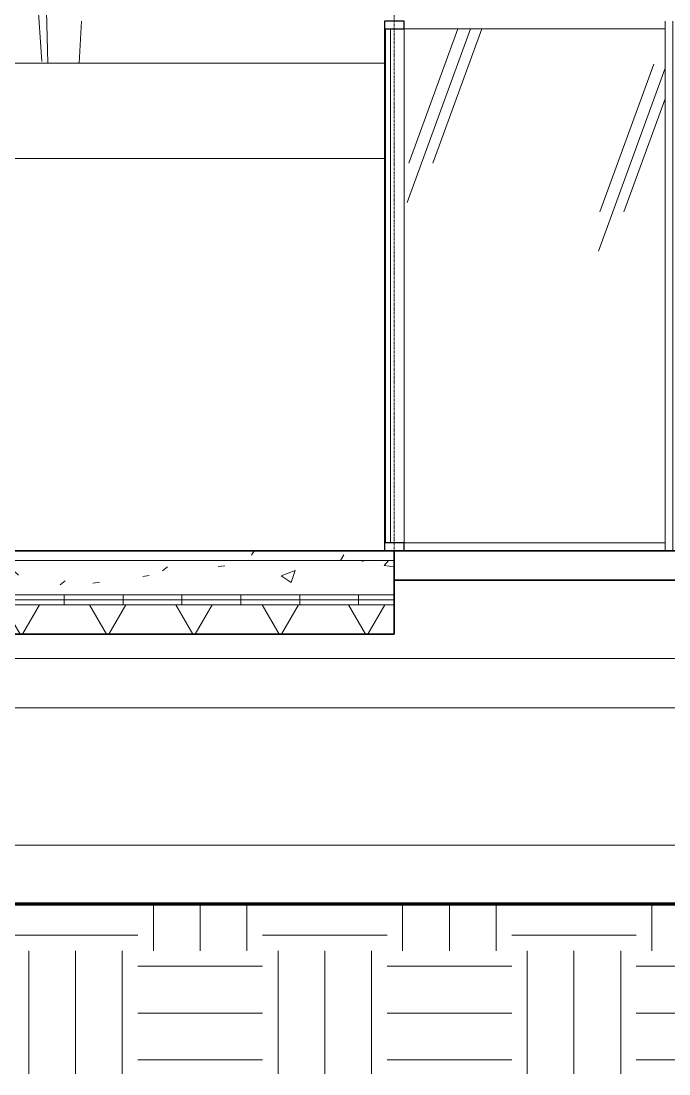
# Model space of a CAD drawing. Header units: millimetres. Extents: x -22400 to 100951, y -3625 to 17206.
# Drawn here: x 43604 to 46906, y -2667 to 2700 of the extents above; entities that cross this region are included whole.
import ezdxf

# ---------------------------------------------------------------- set-up
doc = ezdxf.new("R2010")
doc.units = ezdxf.units.MM
doc.linetypes.add('Dash - Tight', pattern=[4.5, 3, -1.5])
doc.linetypes.add('Grid Line', pattern=[22.225, 12.7, -3.175, 3.175, -3.175])
for name, color, linetype, lineweight in [('A-FLOR', 192, 'Continuous', 9), ('A-FLOR-LEVL', 51, 'Continuous', 9), ('A-FLOR-MCUT', 51, 'Continuous', 9), ('A-FLOR-PATT', 8, 'Continuous', 35), ('A-GLAZ-CURT', 52, 'Continuous', 9), ('A-GLAZ-CWMG', 51, 'Continuous', 9), ('A-WALL', 113, 'Continuous', 9), ('C-BLDG-PADS', 91, 'Continuous', 9), ('C-TOPO', 7, 'Continuous', 9), ('L-PLNT', 71, 'Continuous', 9), ('S-GRID', 1, 'Continuous', 9)]:
    doc.layers.add(name, color=color, linetype=linetype, lineweight=lineweight)

# ---------------------------------------------------------------- blocks, each defined once
blk = doc.blocks.new('RPC Tree - Deciduous - Lombardy Poplar - 40_-946016-Longitudinal Section')
at = {"layer": 'L-PLNT'}
for p, q in [((-6733.9, 2494.7), (-6776.9, 3141.2)), ((-6703.2, 2485.2), (-6714.1, 2922.5)), ((-6544.1, 2485.3), (-6531.8, 2700)), ((-7164.4, 2485.3), (-6557.6, 2485.3)), ((-6640.1, 2485.2), (-6703.2, 2485.2)), ((-6544.1, 2485.3), (-6640.2, 2485.3)), ((-6557.6, 2485.3), (-5957.5, 2485.3)), ((-5957.5, 2485.3), (-5387.4, 2485.3)), ((-5387.4, 2485.3), (-4988.1, 2485.3))]:
    blk.add_line(p, q, dxfattribs=at)
blk = doc.blocks.new('System Panel - Glazed-977495-Longitudinal Section')
at = {"layer": 'A-GLAZ-CURT', "lineweight": 18}
for p, q in [((-4957.1, 2660), (-4982.5, 2660)), ((-4982.5, 2660), (-4982.5, 40)), ((-4957.1, 40), (-4957.1, 2660)), ((-4982.5, 40), (-4957.1, 40))]:
    blk.add_line(p, q, dxfattribs=at)
blk = doc.blocks.new('Rectangular Mullion - 64 x 128 rectangular-977489-Longitudinal Section')
at = {"layer": 'A-GLAZ-CWMG', "lineweight": 25}
for p, q in [((-4888.1, 2700), (-4988.1, 2700)), ((-4988.1, 2700), (-4988.1, 2660)), ((-4888.1, 2660), (-4888.1, 2700)), ((-4988.1, 2660), (-4888.1, 2660))]:
    blk.add_line(p, q, dxfattribs=at)
blk = doc.blocks.new('Rectangular Mullion - 64 x 128 rectangular-977490-Longitudinal Section')
at = {"layer": 'A-GLAZ-CWMG', "lineweight": 25}
for p, q in [((-4888.1, 40), (-4988.1, 40)), ((-4988.1, 40), (-4988.1, 0)), ((-4988.1, 0), (-4888.1, 0)), ((-4888.1, 0), (-4888.1, 40))]:
    blk.add_line(p, q, dxfattribs=at)
blk = doc.blocks.new('Rectangular Mullion - 64 x 128 rectangular-977491-Longitudinal Section')
at = {"layer": 'A-GLAZ-CWMG'}
for p, q in [((-4988.1, 2660), (-4988.1, 40)), ((-4888.1, 2660), (-4888.1, 40))]:
    blk.add_line(p, q, dxfattribs=at)
blk = doc.blocks.new('Rectangular Mullion - 64 x 128 rectangular-978500-Longitudinal Section')
at = {"layer": 'A-GLAZ-CWMG'}
for p, q in [((-3558.1, 2700), (-3558.1, 2660)), ((-3558.1, 2660), (-4888.1, 2660))]:
    blk.add_line(p, q, dxfattribs=at)
blk = doc.blocks.new('System Panel - Glazed-978502-Longitudinal Section')
at = {"layer": 'A-GLAZ-CURT'}
h = blk.add_hatch(dxfattribs=at)
h.set_pattern_fill('FP_27', color=256, style=0, pattern_type=2)
h.set_pattern_definition([(70, (6159.9, 1850), (-973.9, 248.05), [800, -2500]), (70, (6151.9, 1650), (-973.9, 248.05), [1200, -2100]), (70, (6281.9, 1850), (-973.9, 248.05), [800, -2500])])
h.paths.add_polyline_path([(6821.9, 40), (6821.9, 1265.5), (6784.5, 1265.9), (6784.5, 1290.5), (6821.9, 1290.9), (6821.9, 2660), (5481.9, 2660), (5481.9, 1100), (5611.9, 1100), (5611.9, 40), (6388.2, 40)], flags=0)
blk = doc.blocks.new('Rectangular Mullion - 64 x 128 rectangular-V49-Longitudinal Section')
at = {"layer": 'A-GLAZ-CWMG'}
for p, q in [((-4888.1, 40), (-3558.1, 40)), ((-3558.1, 40), (-3558.1, 0))]:
    blk.add_line(p, q, dxfattribs=at)
blk = doc.blocks.new('Rectangular Mullion - 64 x 128 rectangular-V53-Longitudinal Section')
at = {"layer": 'A-GLAZ-CWMG'}
for p, q in [((-3558.1, 2700), (-3558.1, 0)), ((-3518.1, 2700), (-3518.1, 0))]:
    blk.add_line(p, q, dxfattribs=at)

msp = doc.modelspace()

# ---------------------------------------------------------------- hatches: boundary and pattern name
at = {"layer": 'A-FLOR-PATT', "lineweight": 9}
h = msp.add_hatch(dxfattribs=at)
h.set_pattern_fill('FP_16', color=256, style=0, pattern_type=2)
h.set_pattern_definition([(0, (53724.09, 1850), (812.8, 203.2), [33.528, -576.072, 33.528, -576.072, -3251.2]), (0, (53724.09, 1850), (812.8, 203.2), [-1219.2, 33.528, -1185.672, 33.528, -576.072, -1422.4]), (0, (53724.09, 1850), (812.8, 203.2), [-3048, 33.528, -372.872, 33.528, -982.472]), (120, (54028.89, 1951.6), (-582.3764, 602.3054), [33.528, -576.072, 33.528, -576.072, -3251.2]), (120, (54028.89, 1951.6), (-582.3764, 602.3054), [-1219.2, 33.528, -1185.672, 33.528, -576.072, -1422.4]), (120, (54028.89, 1951.6), (-582.3764, 602.3054), [-3048, 33.528, -372.872, 33.528, -982.472]), (240, (54130.49, 2358), (-230.4236, -805.5054), [33.528, -576.072, 33.528, -576.072, -3251.2]), (240, (54130.49, 2358), (-230.4236, -805.5054), [-1219.2, 33.528, -1185.672, 33.528, -576.072, -1422.4]), (240, (54130.49, 2358), (-230.4236, -805.5054), [-3048, 33.528, -372.872, 33.528, -982.472])])
h.paths.add_polyline_path([(39096.1, -50), (45506.1, -50), (45506.1, 0), (39096.1, 0)], flags=0)
h = msp.add_hatch(dxfattribs=at)
h.set_pattern_fill('FP_24', color=256, style=0, pattern_type=2)
h.set_pattern_definition([(50, (53724.1, 1850), (728.737, -63.756), [76.2, -838.2]), (355, (53724.1, 1850), (-140.97, 764.228), [60.96, -670.56]), (100.451, (53784.8, 1844.7), (587.77, 700.467), [64.76, -712.36]), (46.184, (53724.1, 2053.2), (1084.316, -168.17), [114.3, -1257.3]), (96.636, (53814.4, 2039.2), (949.61, 989.71), [97.14, -1068.54]), (351.184, (53724.1, 2053.2), (949.62, 989.7), [91.44, -1005.84]), (21, (53825.7, 2002.4), (606.458, -409.06), [76.2, -838.2]), (326, (53825.7, 2002.4), (247.21, 736.753), [60.96, -670.56]), (71.451, (53876.2, 1968.3), (853.668, 327.685), [64.76, -712.36]), (37.5, (53724.09, 1850), (12.3547, 338.22), [33.528, -628.904, 33.528, -647.192, -673.1]), (37.5, (53724.09, 1850), (12.3547, 338.22), [-1343.152, 33.528, -639.572]), (7.5, (53724.1, 1850), (267.279, 400.722), [33.528, -354.584, 33.528, -613.664, -256.54]), (7.5, (53724.1, 1850), (267.279, 400.722), [-1035.304, 33.528, -223.012]), (327.5, (53497.52, 1850), (542.3633, -22.9153), [33.528, -220.472, 33.528, -758.952, -1051.56]), (327.5, (53497.52, 1850), (542.3633, -22.9153), [-1046.48, 33.528, -1018.032]), (317.5, (53395.9, 1850), (592.517, 101.707), [33.528, -296.672, 33.528, -492.76, -746.76]), (317.5, (53395.9, 1850), (592.517, 101.707), [-856.488, 33.528, -713.232])])
h.paths.add_polyline_path([(39096.1, -225), (45506.1, -225), (45506.1, -50), (39096.1, -50), (39096.1, -132.7)], flags=0)
h = msp.add_hatch(dxfattribs=at)
h.set_pattern_fill('FP_25', color=256, style=0, pattern_type=2)
h.set_pattern_definition([(0, (53724.1, 1850), (0, 300), []), (90, (53724.1, 1850), (-300, 2e-14), [])])
h.paths.add_polyline_path([(39096.1, -275), (45506.1, -275), (45506.1, -225), (39096.1, -225)], flags=0)
h = msp.add_hatch(dxfattribs=at)
h.set_pattern_fill('FP_23', color=256, style=0, pattern_type=2)
h.set_pattern_definition([(0, (53724.1, 1850), (0, 381), []), (60, (53724.1, 1850), (-329.956, 190.5), []), (120, (53724.1, 1850), (-329.956, -190.5), [])])
h.paths.add_polyline_path([(39096.1, -425), (45506.1, -425), (45506.1, -275), (39096.1, -275)], flags=0)
at = {"layer": 'C-TOPO'}
h = msp.add_hatch(dxfattribs=at)
h.set_pattern_fill('FP_17', color=256, style=0, pattern_type=2)
h.set_pattern_definition([(0, (53724.1, 1850), (635, 635), [635, -635]), (0, (53724.1, 2088.1), (635, 635), [635, -635]), (0, (53724.1, 2326.25), (635, 635), [635, -635]), (90, (53803.46, 2405.6), (-635, 635), [635, -635]), (90, (54041.6, 2405.6), (-635, 635), [635, -635]), (90, (54279.7, 2405.6), (-635, 635), [635, -635])])
h.paths.add_polyline_path([(59179.2, -2666.8), (71404.7, -2666.8), (71404.7, -1800.2), (38816.1, -1800.2), (38816.1, -2666.8), (59051.3, -2666.8)], flags=0)

# ---------------------------------------------------------------- linework, layer by layer
at = {"layer": 'A-FLOR', "lineweight": 35}
for p, q in [((57431.9, 0), (39096.1, 0)), ((45506.1, -425), (45506.1, 0)), ((45506.1, -150), (63506.1, -150)), ((39096.1, -425), (45506.1, -425))]:
    msp.add_line(p, q, dxfattribs=at)
at = {"layer": 'A-FLOR-LEVL', "linetype": 'Dash - Tight'}
for p, q in [((34698.1, 0), (76566.3, 0)), ((34302.7, -550), (71505.6, -550)), ((34302.7, -800), (70809.6, -800))]:
    msp.add_line(p, q, dxfattribs=at)
at = {"layer": 'A-FLOR-MCUT'}
for p, q in [((45506.1, -50), (39096.1, -50)), ((45506.1, -225), (39096.1, -225)), ((45506.1, -275), (39096.1, -275))]:
    msp.add_line(p, q, dxfattribs=at)
at = {"layer": 'A-WALL'}
msp.add_line((45456.1, 2000), (38956.1, 2000), dxfattribs=at)
at = {"layer": 'C-BLDG-PADS', "lineweight": 18}
for p, q in [((64174.1, -1500), (39096.1, -1500)), ((38816.1, -1800), (71434.7, -1800))]:
    msp.add_line(p, q, dxfattribs=at)
at = {"layer": 'C-TOPO', "lineweight": 70}
msp.add_line((38816.1, -1800.2), (55007.2, -1800.2), dxfattribs=at)
at = {"layer": 'C-TOPO'}
msp.add_line((38816.1, -1800.2), (55007.2, -1800.2), dxfattribs=at)
at = {"layer": 'S-GRID', "linetype": 'Grid Line'}
msp.add_line((45506.1, -304.8), (45506.1, 11605.8), dxfattribs=at)

# ---------------------------------------------------------------- block references
at = {"layer": 'A-GLAZ-CURT'}
for name, p in [('System Panel - Glazed-977495-Longitudinal Section', (50444.2, 0)), ('System Panel - Glazed-978502-Longitudinal Section', (40064.2, 0))]:
    msp.add_blockref(name, p, dxfattribs=at)
at = {"layer": 'A-GLAZ-CWMG'}
for name in ['Rectangular Mullion - 64 x 128 rectangular-977489-Longitudinal Section', 'Rectangular Mullion - 64 x 128 rectangular-978500-Longitudinal Section', 'Rectangular Mullion - 64 x 128 rectangular-V53-Longitudinal Section', 'Rectangular Mullion - 64 x 128 rectangular-977491-Longitudinal Section', 'Rectangular Mullion - 64 x 128 rectangular-977490-Longitudinal Section', 'Rectangular Mullion - 64 x 128 rectangular-V49-Longitudinal Section']:
    msp.add_blockref(name, (50444.2, 0), dxfattribs=at)
at = {"layer": 'L-PLNT'}
msp.add_blockref('RPC Tree - Deciduous - Lombardy Poplar - 40_-946016-Longitudinal Section', (50444.2, 0), dxfattribs=at)

doc.saveas('drawing.dxf')
